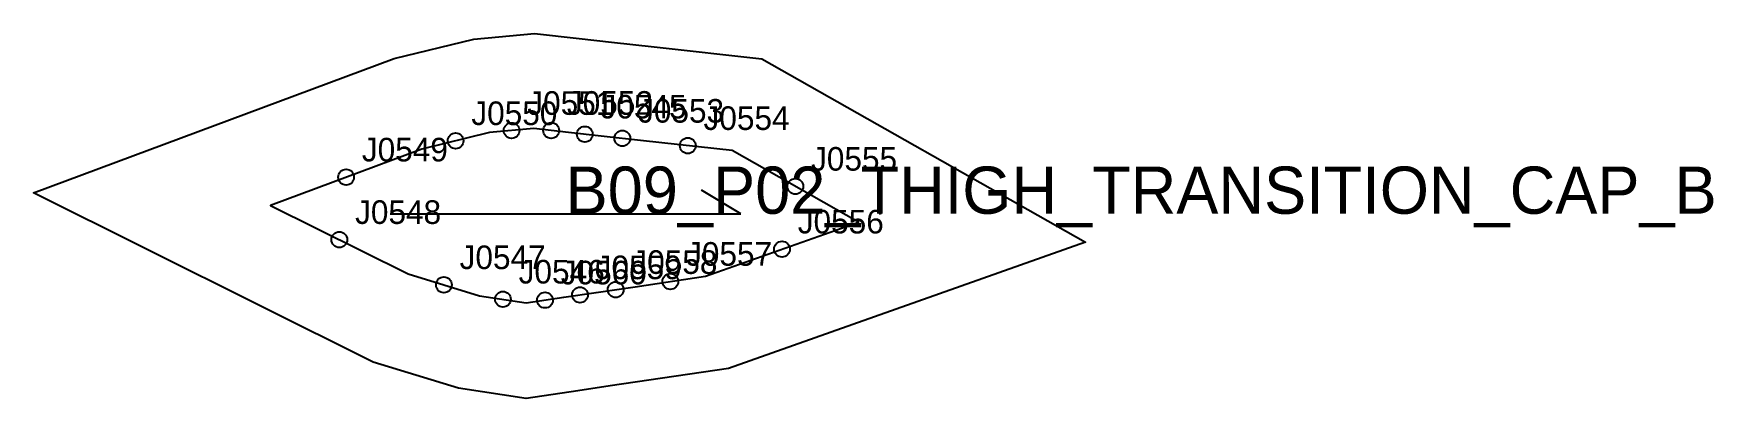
# Model space of a CAD drawing. Header units: millimetres. Extents: x -67 to 146, y -23 to 23.
import ezdxf

# ---------------------------------------------------------------- set-up
doc = ezdxf.new("R2010")
doc.units = ezdxf.units.MM
for name, color, linetype in [('CUT', 1, 'Continuous'), ('GRAIN', 3, 'Continuous'), ('LABEL', 7, 'Continuous'), ('NOTCH', 2, 'Continuous'), ('SEW', 5, 'Continuous')]:
    doc.layers.add(name, color=color, linetype=linetype)

msp = doc.modelspace()

# ---------------------------------------------------------------- linework, layer by layer
at = {"layer": 'CUT'}
msp.add_lwpolyline([(-3.81, 22.91), (1.83, 22.28), (5.96, 21.82), (11.36, 21.22), (25.04, 19.7), (66.18, -3.58), (20.82, -19.62), (10.71, -21.12), (5.77, -21.85), (1.66, -22.46), (-4.9, -23.44), (-13.49, -22.12), (-24.33, -18.82), (-67.47, 2.7), (-21.67, 19.73), (-11.52, 22.21), (-3.81, 22.91)], close=True, dxfattribs=at)
at = {"layer": 'GRAIN'}
for p, q in [((22.39, 0.02), (17.39, 3.02)), ((-22.16, 0.02), (22.39, 0.02))]:
    msp.add_line(p, q, dxfattribs=at)
at = {"layer": 'NOTCH'}
for centre in [(-6.74, 10.59), (-1.71, 10.6), (2.56, 10.13), (-13.85, 9.29), (7.33, 9.6), (15.65, 8.67), (-27.76, 4.67), (29.31, 3.5), (-28.62, -3.27), (27.62, -4.48), (-15.34, -9.01), (13.43, -8.58), (-7.84, -10.84), (-2.49, -10.95), (1.95, -10.29), (6.48, -9.62)]:
    msp.add_circle(centre, 1, dxfattribs=at)
at = {"layer": 'SEW'}
msp.add_lwpolyline([(-3.93, 10.85), (-9.54, 10.34), (-18.15, 8.24), (-37.36, 1.09), (-19.87, -7.63), (-10.82, -10.39), (-4.87, -11.3), (-0.1, -10.59), (4.01, -9.98), (8.95, -9.25), (17.91, -7.92), (37.34, -1.05), (21.27, 8.04), (10.03, 9.3), (4.63, 9.9), (0.5, 10.36)], close=True, dxfattribs=at)

# ---------------------------------------------------------------- texts
at = {"layer": 'LABEL'}
for s, height, p in [('J0551', 3, (-4.74, 12.59)), ('J0552', 3, (0.29, 12.6)), ('J0545', 3, (4.56, 12.13)), ('J0550', 3, (-11.85, 11.29)), ('J0553', 3, (9.33, 11.6)), ('J0554', 3, (17.65, 10.67)), ('J0549', 3, (-25.76, 6.67)), ('J0555', 3, (31.31, 5.5)), ('B09_P02_THIGH_TRANSITION_CAP_B', 6, (0.12, 0.02)), ('J0548', 3, (-26.62, -1.27)), ('J0556', 3, (29.62, -2.48)), ('J0547', 3, (-13.34, -7.01)), ('J0557', 3, (15.43, -6.58)), ('J0546', 3, (-5.84, -8.84)), ('J0560', 3, (-0.49, -8.95)), ('J0559', 3, (3.95, -8.29)), ('J0558', 3, (8.48, -7.62))]:
    msp.add_text(s, height=height, dxfattribs=at).set_placement(p)

doc.saveas('drawing.dxf')
